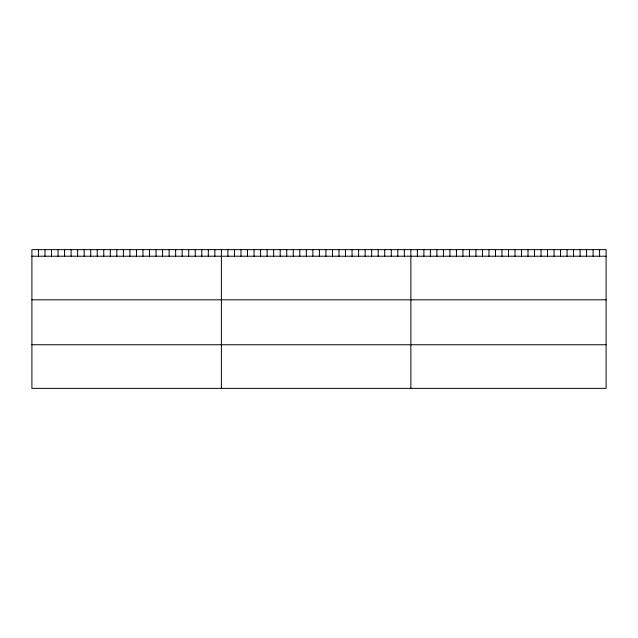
<?xml version="1.0" encoding="UTF-8"?>
<svg xmlns="http://www.w3.org/2000/svg" width="638" height="638" viewBox="0 0 638 638"><rect width="100%" height="100%" fill="white"/><g stroke="black" fill="none" stroke-linecap="round" stroke-linejoin="round"><path stroke-width="0.96" d="M606.1 256.213L606.1 388.359L31.9 388.359L31.9 249.641L606.1 249.641L606.1 256.213L31.9 256.213M31.9 299.82L606.1 299.82M31.9 344.751L606.1 344.751M599.592 249.641L599.592 256.213M593.085 249.641L593.085 256.213M586.577 249.641L586.577 256.213M580.07 249.641L580.07 256.213M573.562 249.641L573.562 256.213M567.054 249.641L567.054 256.213M560.547 249.641L560.547 256.213M554.039 249.641L554.039 256.213M547.532 249.641L547.532 256.213M541.024 249.641L541.024 256.213M534.516 249.641L534.516 256.213M528.009 249.641L528.009 256.213M521.501 249.641L521.501 256.213M514.994 249.641L514.994 256.213M508.486 249.641L508.486 256.213M501.978 249.641L501.978 256.213M495.471 249.641L495.471 256.213M488.963 249.641L488.963 256.213M482.456 249.641L482.456 256.213M475.948 249.641L475.948 256.213M469.44 249.641L469.44 256.213M462.933 249.641L462.933 256.213M456.425 249.641L456.425 256.213M449.918 249.641L449.918 256.213M443.41 249.641L443.41 256.213M436.902 249.641L436.902 256.213M430.395 249.641L430.395 256.213M423.887 249.641L423.887 256.213M417.38 249.641L417.38 256.213M410.872 249.641L410.872 388.359M404.34 249.641L404.34 256.213M397.801 249.641L397.801 256.213M391.269 249.641L391.269 256.213M384.738 249.641L384.738 256.213M378.198 249.641L378.198 256.213M371.667 249.641L371.667 256.213M365.135 249.641L365.135 256.213M358.604 249.641L358.604 256.213M352.064 249.641L352.064 256.213M345.533 249.641L345.533 256.213M339.001 249.641L339.001 256.213M332.462 249.641L332.462 256.213M325.93 249.641L325.93 256.213M319.399 249.641L319.399 256.213M312.859 249.641L312.859 256.213M306.328 249.641L306.328 256.213M299.796 249.641L299.796 256.213M293.257 249.641L293.257 256.213M286.725 249.641L286.725 256.213M280.194 249.641L280.194 256.213M273.654 249.641L273.654 256.213M267.123 249.641L267.123 256.213M260.591 249.641L260.591 256.213M254.06 249.641L254.06 256.213M247.52 249.641L247.52 256.213M240.989 249.641L240.989 256.213M234.457 249.641L234.457 256.213M227.918 249.641L227.918 256.213M221.386 249.641L221.386 388.359M214.854 249.641L214.854 256.213M208.315 249.641L208.315 256.213M201.783 249.641L201.783 256.213M195.252 249.641L195.252 256.213M188.712 249.641L188.712 256.213M182.181 249.641L182.181 256.213M175.649 249.641L175.649 256.213M169.118 249.641L169.118 256.213M162.578 249.641L162.578 256.213M156.047 249.641L156.047 256.213M149.515 249.641L149.515 256.213M142.976 249.641L142.976 256.213M136.444 249.641L136.444 256.213M129.913 249.641L129.913 256.213M123.373 249.641L123.373 256.213M116.842 249.641L116.842 256.213M110.31 249.641L110.31 256.213M103.771 249.641L103.771 256.213M97.239 249.641L97.239 256.213M90.708 249.641L90.708 256.213M84.168 249.641L84.168 256.213M77.637 249.641L77.637 256.213M71.105 249.641L71.105 256.213M64.574 249.641L64.574 256.213M58.034 249.641L58.034 256.213M51.503 249.641L51.503 256.213M44.971 249.641L44.971 256.213M38.432 249.641L38.432 256.213"/></g></svg>
